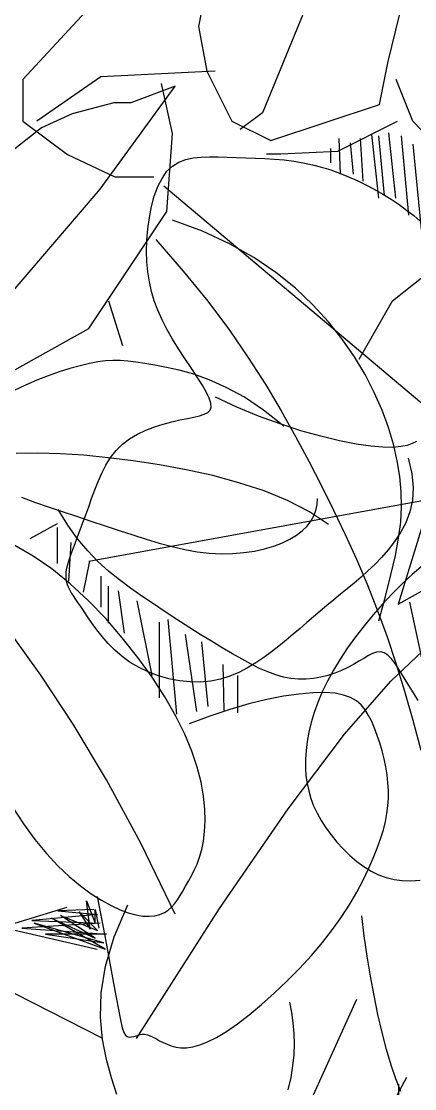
# Model space of a CAD drawing. Header units: metres. Extents: x 10 to 239, y 2 to 253.
# Drawn here: x 98.954 to 100.477, y 49.219 to 53.352 of the extents above; entities that cross this region are included whole.
import ezdxf

# ---------------------------------------------------------------- set-up
doc = ezdxf.new("R2010")
doc.units = ezdxf.units.M
doc.header["$MEASUREMENT"] = 0
doc.layers.add('1', color=7, linetype='Continuous')
doc.layers.add('cot200', color=9, linetype='Continuous')
doc.layers.add('bloques ARBOLES', color=7, linetype='Continuous', true_color=0xb8d897)

# ---------------------------------------------------------------- blocks, each defined once
blk = doc.blocks.new('A$C6F4E7DED')
for p, q in [((1111.6, 2071.3), (1034.6, 2176.8)), ((1034.6, 2176.8), (1080.2, 2159.7)), ((1037.5, 2128.3), (1048.9, 2179.6)), ((1080.2, 2159.7), (1097.4, 2159.7)), ((1097.4, 2159.7), (1140.1, 2148.3)), ((1140.1, 2148.3), (1171.5, 2134)), ((1171.5, 2134), (1251.4, 2071.3)), ((1043.2, 2048.5), (1037.5, 2128.3)), ((1262.8, 1894.6), (1111.6, 2071.3)), ((1123, 1928.8), (1043.2, 2048.5)), ((1006.9, 2028.2), (1037.5, 2039.7)), ((979.2, 2015.3), (1006.9, 2028.2)), ((954.2, 2001.2), (979.2, 2015.3)), ((1054.6, 2019.7), (1026.4, 1987.4)), ((931.8, 1986), (954.2, 2001.2)), ((700.9, 1991.2), (806.4, 1646.4)), ((812.1, 1957), (769.3, 1991.2)), ((911.7, 1969.8), (931.8, 1986)), ((1026.4, 1987.4), (1001.4, 1956.5)), ((893.8, 1952.9), (911.7, 1969.8)), ((846.4, 1897.2), (812.1, 1957)), ((1001.4, 1956.5), (979.2, 1926.9)), ((1103.1, 1957), (1088.8, 1911.4)), ((877.8, 1935.5), (893.8, 1952.9)), ((863.7, 1917.6), (877.8, 1935.5)), ((979.2, 1926.9), (959.6, 1898.4)), ((1245.7, 1860.4), (1123, 1928.8)), ((851.2, 1899.5), (863.7, 1917.6)), ((840.3, 1881.4), (851.2, 1899.5)), ((959.6, 1898.4), (942, 1870.9)), ((1043.7, 1888.8), (1055.5, 1891)), ((1055.5, 1891), (1065.9, 1892.8)), ((1065.9, 1892.8), (1075, 1894.3)), ((1075, 1894.3), (1083.3, 1895.3)), ((1083.3, 1895.3), (1091, 1895.9)), ((1091, 1895.9), (1098.5, 1896)), ((1098.5, 1896), (1106, 1895.6)), ((1106, 1895.6), (1113.9, 1894.6)), ((1113.9, 1894.6), (1122.5, 1892.9)), ((1122.5, 1892.9), (1132.1, 1890.6)), ((1132.1, 1890.6), (1142.5, 1887.7)), ((830.9, 1863.2), (840.3, 1881.4)), ((999.8, 1876.1), (1015.8, 1881.8)), ((1015.8, 1881.8), (1030.5, 1885.9)), ((1030.5, 1885.9), (1043.7, 1888.8)), ((1142.5, 1887.7), (1153.5, 1884.2)), ((1153.5, 1884.2), (1164.9, 1880.2)), ((1164.9, 1880.2), (1176.5, 1875.6)), ((942, 1870.9), (926.1, 1844.2)), ((982.5, 1868.4), (999.8, 1876.1)), ((1176.5, 1875.6), (1188.1, 1870.5)), ((1188.1, 1870.5), (1199.5, 1865.1)), ((823, 1845.2), (830.9, 1863.2)), ((944.2, 1845.2), (963.9, 1858.2)), ((963.9, 1858.2), (982.5, 1868.4)), ((816.5, 1827.4), (823, 1845.2)), ((926.1, 1844.2), (911.6, 1818.2)), ((923.4, 1828.8), (944.2, 1845.2)), ((811.3, 1810.1), (816.5, 1827.4)), ((911.6, 1818.2), (897.9, 1792.7)), ((807.4, 1793.2), (811.3, 1810.1)), ((804.8, 1777), (807.4, 1793.2)), ((897.9, 1792.7), (884.9, 1767.6)), ((1050.9, 1789.1), (1077.6, 1793.2)), ((1077.6, 1793.2), (1103.4, 1796.4)), ((1103.4, 1796.4), (1128.2, 1798.8)), ((1128.2, 1798.8), (1152.1, 1800.4)), ((1152.1, 1800.4), (1175.2, 1801)), ((1175.2, 1801), (1197.5, 1800.7)), ((996.3, 1778), (1023.6, 1784.1)), ((1023.6, 1784.1), (1050.9, 1789.1)), ((803.3, 1761.5), (804.8, 1777)), ((943.8, 1762.3), (969.6, 1770.8)), ((969.6, 1770.8), (996.3, 1778)), ((803, 1746.1), (803.3, 1761.5)), ((884.9, 1767.6), (872.5, 1742.6)), ((919.6, 1752.4), (943.8, 1762.3)), ((889.5, 1748.4), (889.1, 1754.7)), ((890.8, 1742.4), (889.5, 1748.4)), ((897.4, 1740.9), (919.6, 1752.4)), ((1178.8, 1751), (1164.7, 1746.1)), ((1192.2, 1755.9), (1178.8, 1751)), ((803.9, 1730.5), (803, 1746.1)), ((872.5, 1742.6), (860.6, 1717.6)), ((877.7, 1727.9), (897.4, 1740.9)), ((892.9, 1736.7), (890.8, 1742.4)), ((1150.3, 1741.3), (1135.7, 1736.4)), ((1144.6, 1727.3), (1154.4, 1743.3)), ((1164.7, 1746.1), (1150.3, 1741.3)), ((806, 1714), (803.9, 1730.5)), ((895.9, 1731.3), (892.9, 1736.7)), ((899.7, 1726.2), (895.9, 1731.3)), ((1106.4, 1726.7), (1092.1, 1721.9)), ((1121, 1731.5), (1106.4, 1726.7)), ((1135.7, 1736.4), (1121, 1731.5)), ((1134.6, 1713.3), (1144.6, 1727.3)), ((1155.6, 1728.7), (1183.6, 1713.4)), ((860.6, 1717.6), (849.2, 1692.4)), ((904.6, 1721.4), (899.7, 1726.2)), ((910.4, 1717), (904.6, 1721.4)), ((917.2, 1712.9), (910.4, 1717)), ((1078.1, 1717.3), (1064.4, 1712.9)), ((1092.1, 1721.9), (1078.1, 1717.3)), ((1155.6, 1724.9), (1155.6, 1688)), ((809.3, 1696.2), (806, 1714)), ((925, 1709.2), (917.2, 1712.9)), ((933.7, 1705.9), (925, 1709.2)), ((943.3, 1703), (933.7, 1705.9)), ((1037.9, 1705.4), (1025, 1702.4)), ((1051, 1708.9), (1037.9, 1705.4)), ((1064.4, 1712.9), (1051, 1708.9)), ((1124.3, 1700.9), (1134.6, 1713.3)), ((1141.6, 1709.6), (1144.1, 1670.1)), ((1180, 1695.6), (1198.8, 1706.4)), ((813.8, 1676.5), (809.3, 1696.2)), ((953.6, 1700.8), (943.3, 1703)), ((964.5, 1699.2), (953.6, 1700.8)), ((975.9, 1698.2), (964.5, 1699.2)), ((987.7, 1698), (975.9, 1698.2)), ((999.9, 1698.7), (987.7, 1698)), ((1012.3, 1700.1), (999.9, 1698.7)), ((1025, 1702.4), (1012.3, 1700.1)), ((1113.8, 1690), (1124.3, 1700.9)), ((1161.1, 1682.5), (1180, 1695.6)), ((806.4, 1646.4), (735.1, 1686.3)), ((849.2, 1692.4), (838.3, 1666.9)), ((1102.9, 1680.2), (1113.8, 1690)), ((1122.5, 1690.5), (1128.8, 1658.7)), ((819.5, 1654.4), (813.8, 1676.5)), ((1091.8, 1671.3), (1102.9, 1680.2)), ((1111, 1675.2), (1111, 1643.4)), ((1142.2, 1667.2), (1161.1, 1682.5)), ((838.3, 1666.9), (828, 1640.7)), ((1068.8, 1654.7), (1080.5, 1662.9)), ((1080.5, 1662.9), (1091.8, 1671.3)), ((1103.4, 1665), (1103.4, 1626.8)), ((1123.8, 1650.1), (1142.2, 1667.2)), ((826.4, 1629.3), (819.5, 1654.4)), ((1057, 1646.6), (1068.8, 1654.7)), ((1093.2, 1659.9), (1086.8, 1616.6)), ((1105.9, 1631.6), (1123.8, 1650.1)), ((795, 1648.5), (768.2, 1525)), ((828, 1640.7), (818.1, 1613.9)), ((1044.9, 1638.6), (1057, 1646.6)), ((1074, 1649.8), (1058.8, 1573.4)), ((1020.9, 1622.9), (1032.9, 1630.6)), ((1032.9, 1630.6), (1044.9, 1638.6)), ((1042.2, 1630.7), (1033.3, 1533.9)), ((1088.9, 1612), (1105.9, 1631.6)), ((1009.1, 1615.5), (1020.9, 1622.9)), ((1051.1, 1628.1), (1051.1, 1550.4)), ((818.1, 1613.9), (808.8, 1586.1)), ((986.6, 1601.7), (997.6, 1608.4)), ((997.6, 1608.4), (1009.1, 1615.5)), ((1007.8, 1607.7), (1001.4, 1541.5)), ((1024.4, 1615.4), (1012.9, 1536.4)), ((1072.9, 1591.9), (1088.9, 1612)), ((1172.2, 1573.6), (1203.2, 1617.1)), ((814, 1567.7), (774.8, 1604.9)), ((816.9, 1594.2), (820.8, 1596.5)), ((820.8, 1596.5), (824.6, 1597.5)), ((824.6, 1597.5), (828.6, 1597.2)), ((828.6, 1597.2), (832.7, 1595.8)), ((832.7, 1595.8), (837, 1593.7)), ((966.3, 1590), (976.1, 1595.6)), ((976.1, 1595.6), (986.6, 1601.7)), ((808.8, 1586.1), (799.9, 1557.2)), ((804.6, 1578.3), (808.8, 1584.8)), ((808.8, 1584.8), (812.9, 1590.1)), ((812.9, 1590.1), (816.9, 1594.2)), ((837, 1593.7), (841.6, 1590.9)), ((841.6, 1590.9), (846.6, 1587.9)), ((846.6, 1587.9), (852.1, 1584.7)), ((852.1, 1584.7), (858, 1581.5)), ((948.3, 1580.7), (957, 1585)), ((957, 1585), (966.3, 1590)), ((986.1, 1584.8), (984.8, 1537.7)), ((1058.3, 1571.6), (1072.9, 1591.9)), ((800.2, 1571.1), (804.6, 1578.3)), ((858, 1581.5), (864.4, 1578.5)), ((864.4, 1578.5), (871.3, 1575.8)), ((871.3, 1575.8), (878.4, 1573.5)), ((924, 1571.7), (931.8, 1574)), ((931.8, 1574), (939.9, 1577)), ((939.9, 1577), (948.3, 1580.7)), ((1139.3, 1523.5), (1172.2, 1573.6)), ((790.9, 1555.5), (795.7, 1563.3)), ((795.7, 1563.3), (800.2, 1571.1)), ((861.5, 1513.2), (814, 1567.7)), ((878.4, 1573.5), (885.8, 1571.6)), ((885.8, 1571.6), (893.3, 1570.2)), ((893.3, 1570.2), (901, 1569.5)), ((901, 1569.5), (908.6, 1569.5)), ((908.6, 1569.5), (916.3, 1570.2)), ((916.3, 1570.2), (924, 1571.7)), ((970.8, 1573.4), (970.8, 1535.2)), ((1045.3, 1551.4), (1058.3, 1571.6)), ((786, 1547.7), (790.9, 1555.5)), ((799.9, 1557.2), (791.5, 1527.5)), ((855.1, 1550.8), (862.3, 1553.4)), ((862.3, 1553.4), (871.1, 1555.2)), ((871.1, 1555.2), (881.5, 1555.9)), ((881.5, 1555.9), (893.9, 1555.7)), ((893.9, 1555.7), (908, 1554.4)), ((908, 1554.4), (923.8, 1552.1)), ((923.8, 1552.1), (941, 1548.7)), ((840.2, 1538.2), (844.2, 1543.2)), ((844.2, 1543.2), (849.1, 1547.4)), ((849.1, 1547.4), (855.1, 1550.8)), ((941, 1548.7), (959.4, 1544.2)), ((959.4, 1544.2), (978.9, 1538.6)), ((1034.1, 1531.9), (1045.3, 1551.4)), ((833.5, 1526.2), (836.7, 1532.5)), ((836.7, 1532.5), (840.2, 1538.2)), ((978.9, 1538.6), (999.2, 1531.8)), ((999.2, 1531.8), (1020.3, 1523.9)), ((1025, 1513.4), (1034.1, 1531.9)), ((791.5, 1527.5), (783.3, 1497.1)), ((827.8, 1512), (830.6, 1519.4)), ((830.6, 1519.4), (833.5, 1526.2)), ((1105, 1466.4), (1139.3, 1523.5)), ((825.2, 1504.3), (827.8, 1512)), ((919.2, 1437), (861.5, 1513.2)), ((1017.8, 1495.9), (1025, 1513.4)), ((822.9, 1496.3), (825.2, 1504.3)), ((819.1, 1479.9), (820.8, 1488.1)), ((820.8, 1488.1), (822.9, 1496.3)), ((1012.3, 1479.4), (1017.8, 1495.9)), ((817.8, 1471.6), (819.1, 1479.9)), ((1008.3, 1464.1), (1012.3, 1479.4)), ((816.9, 1463.5), (817.8, 1471.6)), ((1069.9, 1401.7), (1105, 1466.4)), ((816.4, 1455.6), (816.9, 1463.5)), ((816.4, 1447.8), (816.4, 1455.6)), ((1005.8, 1449.8), (1008.3, 1464.1)), ((816.9, 1440), (816.4, 1447.8)), ((1004.4, 1436.6), (1005.8, 1449.8)), ((817.9, 1432), (816.9, 1440)), ((819.5, 1423.8), (817.9, 1432)), ((989.5, 1334.7), (919.2, 1437)), ((1004.1, 1424.6), (1004.4, 1436.6)), ((1201.5, 1439.3), (1190.1, 1421.4)), ((821.6, 1415.2), (819.5, 1423.8)), ((1004.7, 1413.7), (1004.1, 1424.6)), ((1190.1, 1421.4), (1178.4, 1405.3)), ((824.4, 1406.2), (821.6, 1415.2)), ((1005.9, 1403.9), (1004.7, 1413.7)), ((827.8, 1396.6), (824.4, 1406.2)), ((1007.6, 1395.1), (1005.9, 1403.9)), ((1034.6, 1328.9), (1069.9, 1401.7)), ((1178.4, 1405.3), (1166.6, 1391.1)), ((831.9, 1386.2), (827.8, 1396.6)), ((1009.9, 1387.3), (1007.6, 1395.1)), ((1166.6, 1391.1), (1154.8, 1378.5)), ((836.7, 1375.3), (831.9, 1386.2)), ((1012.4, 1380.3), (1009.9, 1387.3)), ((1015.3, 1373.9), (1012.4, 1380.3)), ((1154.8, 1378.5), (1143.1, 1367.5)), ((842.3, 1363.7), (836.7, 1375.3)), ((1018.2, 1368.1), (1015.3, 1373.9)), ((1021.2, 1362.7), (1018.2, 1368.1)), ((1143.1, 1367.5), (1131.7, 1358.1)), ((848.7, 1351.7), (842.3, 1363.7)), ((1024.1, 1357.6), (1021.2, 1362.7)), ((1026.9, 1352.7), (1024.1, 1357.6)), ((1131.7, 1358.1), (1120.7, 1350)), ((856, 1339.3), (848.7, 1351.7)), ((1029.6, 1348.1), (1026.9, 1352.7)), ((1032.4, 1343.7), (1029.6, 1348.1)), ((1114.5, 1347.2), (1106.9, 1306.9)), ((1120.7, 1350), (1110.2, 1343.4)), ((864.3, 1326.5), (856, 1339.3)), ((1074.5, 1201.8), (989.5, 1334.7)), ((1035.3, 1339.7), (1032.4, 1343.7)), ((1038.4, 1336.2), (1035.3, 1339.7)), ((1041.9, 1333.1), (1038.4, 1336.2)), ((1091.2, 1333.6), (1082.7, 1330.5)), ((1097.3, 1305.8), (1083.1, 1338.6)), ((1100.4, 1337.9), (1091.2, 1333.6)), ((1110.2, 1343.4), (1100.4, 1337.9)), ((1116.6, 1333.8), (1112.8, 1314.7)), ((1125.6, 1342.8), (1116.6, 1319.8)), ((1116.6, 1319.8), (1116.6, 1333.8)), ((1117.9, 1333.8), (1154.9, 1332.6)), ((1121.7, 1313.5), (1125.6, 1342.8)), ((1145.8, 1335.8), (1211.4, 1315.8)), ((841.1, 1306.7), (843.5, 1327.2)), ((873.6, 1313.4), (864.3, 1326.5)), ((1045.8, 1330.6), (1041.9, 1333.1)), ((1050.3, 1328.6), (1045.8, 1330.6)), ((1055.4, 1327.4), (1050.3, 1328.6)), ((1061.3, 1326.9), (1055.4, 1327.4)), ((1067.7, 1327.1), (1061.3, 1326.9)), ((1074.9, 1328.3), (1067.7, 1327.1)), ((1082.7, 1330.5), (1074.9, 1328.3)), ((1106.5, 1293.1), (1161.2, 1324.9)), ((1181.6, 1322.4), (1111.5, 1319.8)), ((1154.9, 1332.6), (1114.1, 1328.8)), ((1114.1, 1312.2), (1133.2, 1331.3)), ((1114.1, 1328.8), (1181.6, 1322.4)), ((1152.3, 1327.5), (1114.1, 1312.2)), ((1116.6, 1304.6), (1152.3, 1327.5)), ((1161.2, 1324.9), (1116.6, 1304.6)), ((1133.2, 1331.3), (1121.7, 1313.5)), ((883.9, 1300.1), (873.6, 1313.4)), ((1191.8, 1314.7), (1105.2, 1308.4)), ((1179.1, 1319.8), (1106.5, 1293.1)), ((1107.7, 1299.5), (1179.1, 1319.8)), ((1111.5, 1319.8), (1191.8, 1314.7)), ((1114.5, 1293), (1240, 1321.5)), ((838.2, 1286.1), (841.1, 1306.7)), ((1106.1, 1275.8), (1097.3, 1305.8)), ((1106.9, 1306.9), (1101, 1275.2)), ((1105.2, 1308.4), (1167.6, 1308.4)), ((1167.6, 1308.4), (1107.7, 1299.5)), ((895.3, 1286.7), (883.9, 1300.1)), ((834.9, 1265.7), (838.2, 1286.1)), ((907.5, 1273.5), (895.3, 1286.7)), ((1108.8, 1201.8), (1277, 1287.3)), ((920.3, 1260.5), (907.5, 1273.5)), ((1101, 1275.2), (1096.5, 1251)), ((1110.5, 1248.5), (1106.1, 1275.8)), ((831.2, 1245.6), (834.9, 1265.7)), ((933.3, 1248.1), (920.3, 1260.5)), ((946.3, 1236.5), (933.3, 1248.1)), ((1096.5, 1251), (1093.2, 1233.2)), ((1111.3, 1223.5), (1110.5, 1248.5)), ((827.2, 1226.2), (831.2, 1245.6)), ((849.2, 1241.7), (943.3, 1033.7)), ((917.7, 1238.9), (915.7, 1228.2)), ((959, 1226), (946.3, 1236.5)), ((822.8, 1207.7), (827.2, 1226.2)), ((915.7, 1228.2), (914.3, 1217.6)), ((971.1, 1216.7), (959, 1226)), ((1093.2, 1233.2), (1090.8, 1220.8)), ((1471, 1227.7), (1568, 991.2)), ((914.3, 1217.6), (913.4, 1207)), ((982.3, 1208.9), (971.1, 1216.7)), ((1090.8, 1220.8), (1088.9, 1212.7)), ((1109.2, 1200.7), (1111.3, 1223.5)), ((818.3, 1190.4), (822.8, 1207.7)), ((913.4, 1207), (913.1, 1196.1)), ((992.4, 1202.8), (982.3, 1208.9)), ((1001.5, 1198.3), (992.4, 1202.8)), ((1057.2, 1203.1), (1054, 1201.4)), ((1060.2, 1204.6), (1057.2, 1203.1)), ((1063.1, 1205.6), (1060.2, 1204.6)), ((1066, 1206.1), (1063.1, 1205.6)), ((1068.8, 1206), (1066, 1206.1)), ((1071.6, 1205.4), (1068.8, 1206)), ((1074.4, 1204.6), (1071.6, 1205.4)), ((1077, 1203.8), (1074.4, 1204.6)), ((1079.5, 1203.3), (1077, 1203.8)), ((1081.8, 1203.1), (1079.5, 1203.3)), ((1083.9, 1203.7), (1081.8, 1203.1)), ((1085.7, 1205.1), (1083.9, 1203.7)), ((1087.3, 1207.8), (1085.7, 1205.1)), ((1088.9, 1212.7), (1087.3, 1207.8)), ((913.1, 1196.1), (913.4, 1185.1)), ((1009.6, 1195.1), (1001.5, 1198.3)), ((1016.8, 1193.2), (1009.6, 1195.1)), ((1023.3, 1192.3), (1016.8, 1193.2)), ((1029, 1192.3), (1023.3, 1192.3)), ((1034.2, 1193), (1029, 1192.3)), ((1038.9, 1194.2), (1034.2, 1193)), ((1043.1, 1195.8), (1038.9, 1194.2)), ((1047.1, 1197.6), (1043.1, 1195.8)), ((1050.7, 1199.5), (1047.1, 1197.6)), ((1054, 1201.4), (1050.7, 1199.5)), ((1105.2, 1180.1), (1109.2, 1200.7)), ((813.6, 1174.5), (818.3, 1190.4)), ((913.4, 1185.1), (914.6, 1173.6)), ((1613.6, 1182.1), (1633.6, 1079.5)), ((808.7, 1160.3), (813.6, 1174.5)), ((914.6, 1173.6), (916.5, 1161.7)), ((1100, 1161.3), (1105.2, 1180.1)), ((797.9, 1161.9), (837.8, 1087.8)), ((803.7, 1147.6), (808.7, 1160.3)), ((916.5, 1161.7), (919.3, 1149.3)), ((1094.5, 1144.3), (1100, 1161.3)), ((806, 1154.8), (806, 1096.8)), ((1439.6, 1042.5), (1416.8, 1136.5)), ((1744.8, 1099.5), (1813.3, 1025.4)), ((1633.6, 1079.5), (1625, 1033.9)), ((1448.2, 999.7), (1439.6, 1042.5)), ((1625, 1033.9), (1599.4, 982.6)), ((1616.5, 1033.9), (1733.4, 1028.2)), ((1733.4, 1028.2), (1799, 982.6)), ((1414, 982.6), (1431.1, 1025.4)), ((1813.3, 1025.4), (1813.3, 982.6)), ((1559.4, 962.7), (1448.2, 999.7)), ((1568, 991.2), (1590.8, 974.1)), ((1354.1, 919.9), (1414, 982.6)), ((1430.3, 982.2), (1491.3, 951.7)), ((1599.4, 982.6), (1559.4, 962.7)), ((1813.3, 982.6), (1767.6, 948.4)), ((1426, 967.7), (1418.7, 886.4)), ((1439, 970.6), (1431.8, 903.8)), ((1449.2, 967.7), (1443.4, 906.7)), ((1456.5, 969.1), (1449.2, 903.8)), ((1468.1, 964.8), (1465.2, 921.2)), ((1489.8, 964.8), (1488.4, 928.5)), ((1414.3, 959), (1405.6, 871.9)), ((1478.2, 960.4), (1475.3, 928.5)), ((1491.3, 951.7), (1549.4, 948.8)), ((1498.6, 954.6), (1498.6, 940.1)), ((1526.5, 940.1), (1516.9, 938)), ((1536.1, 941.7), (1526.5, 940.1)), ((1545.9, 942.9), (1536.1, 941.7)), ((1555.8, 943.7), (1545.9, 942.9)), ((1549.4, 948.8), (1563.9, 948.8)), ((1565.6, 944.4), (1555.8, 943.7)), ((1575.4, 944.8), (1565.6, 944.4)), ((1585.2, 945.1), (1575.4, 944.8)), ((1594.8, 945.4), (1585.2, 945.1)), ((1604.2, 945.7), (1594.8, 945.4)), ((1613.4, 946), (1604.2, 945.7)), ((1622.3, 946.1), (1613.4, 946)), ((1630.8, 945.9), (1622.3, 946.1)), ((1638.9, 945.1), (1630.8, 945.9)), ((1646.6, 943.4), (1638.9, 945.1)), ((1653.6, 940.7), (1646.6, 943.4)), ((1660.1, 936.7), (1653.6, 940.7)), ((1767.6, 948.4), (1719.1, 925.6)), ((1489.1, 929.5), (1480.1, 925.8)), ((1498.2, 932.7), (1489.1, 929.5)), ((1507.5, 935.6), (1498.2, 932.7)), ((1516.9, 938), (1507.5, 935.6)), ((1665.9, 931.3), (1660.1, 936.7)), ((1670.9, 924.1), (1665.9, 931.3)), ((1471.1, 921.8), (1462.3, 917.5)), ((1480.1, 925.8), (1471.1, 921.8)), ((1675.2, 915.6), (1670.9, 924.1)), ((1719.1, 925.6), (1679.2, 925.6)), ((1298.9, 603.9), (1669.1, 916.1)), ((1444.9, 907.9), (1436.4, 902.7)), ((1453.6, 912.9), (1444.9, 907.9)), ((1462.3, 917.5), (1453.6, 912.9)), ((1678.8, 905.9), (1675.2, 915.6)), ((1428.3, 897.3), (1420.5, 891.7)), ((1436.4, 902.7), (1428.3, 897.3)), ((1681.7, 895.2), (1678.8, 905.9)), ((1413.3, 886.1), (1406.7, 880.3)), ((1420.5, 891.7), (1413.3, 886.1)), ((1683.9, 884), (1681.7, 895.2)), ((1685.5, 872.5), (1683.9, 884)), ((1686.4, 860.9), (1685.5, 872.5)), ((1686.7, 849.6), (1686.4, 860.9)), ((1686.4, 838.8), (1686.7, 849.6)), ((1685.5, 828.3), (1686.4, 838.8)), ((1683.9, 818.2), (1685.5, 828.3)), ((1681.7, 808.4), (1683.9, 818.2)), ((1675.2, 789), (1678.8, 798.7)), ((1678.8, 798.7), (1681.7, 808.4)), ((1670.9, 779.4), (1675.2, 789)), ((1665.9, 769.6), (1670.9, 779.4)), ((1660.1, 759.6), (1665.9, 769.6)), ((1653.9, 749.5), (1660.1, 759.6)), ((1647.5, 739.7), (1653.9, 749.5)), ((1641.2, 730.1), (1647.5, 739.7)), ((1635.3, 721.1), (1641.2, 730.1)), ((1625.7, 705.4), (1630, 712.8)), ((1630, 712.8), (1635.3, 721.1)), ((1594.3, 689.7), (1616.2, 699.9)), ((1622.6, 699.1), (1625.7, 705.4)), ((1572.1, 680.6), (1594.3, 689.7)), ((1620.7, 690), (1620.9, 694)), ((1621.8, 686.9), (1620.7, 690)), ((1620.9, 694), (1622.6, 699.1)), ((1550.1, 672.6), (1572.1, 680.6)), ((1624.2, 684.5), (1621.8, 686.9)), ((1627.8, 682.6), (1624.2, 684.5)), ((1632.5, 681.1), (1627.8, 682.6)), ((1638.3, 679.7), (1632.5, 681.1)), ((1645, 678.3), (1638.3, 679.7)), ((1652.7, 676.7), (1645, 678.3)), ((1528.7, 665.7), (1550.1, 672.6)), ((1660.9, 674.7), (1652.7, 676.7)), ((1669.7, 672.4), (1660.9, 674.7)), ((1678.6, 669.6), (1669.7, 672.4)), ((1687.5, 666.2), (1678.6, 669.6)), ((1489.3, 655.5), (1508.3, 660)), ((1508.3, 660), (1528.7, 665.7)), ((1696.1, 662.2), (1687.5, 666.2)), ((1704.2, 657.5), (1696.1, 662.2)), ((1711.5, 651.9), (1704.2, 657.5)), ((1410.5, 654.7), (1414.8, 652.6)), ((1414.8, 652.6), (1420.1, 650.7)), ((1420.1, 650.7), (1426.6, 649.4)), ((1426.6, 649.4), (1434.7, 648.7)), ((1434.7, 648.7), (1444.8, 648.8)), ((1444.8, 648.8), (1457.2, 649.9)), ((1457.2, 649.9), (1472.1, 652.1)), ((1472.1, 652.1), (1489.3, 655.5)), ((1718, 645.5), (1711.5, 651.9)), ((1723.6, 638.3), (1718, 645.5)), ((1419.1, 637.5), (1415.1, 621.9)), ((1728.4, 630.5), (1723.6, 638.3)), ((1732.7, 622.3), (1728.4, 630.5)), ((1415.1, 621.9), (1413.7, 607.6)), ((1736.4, 613.7), (1732.7, 622.3)), ((1739.8, 605.1), (1736.4, 613.7)), ((1323, 608.7), (1746, 531.8)), ((1413.7, 607.6), (1414.5, 594.5)), ((1743, 596.4), (1739.8, 605.1)), ((1414.5, 594.5), (1417.1, 582.5)), ((1746, 587.8), (1743, 596.4)), ((1417.1, 582.5), (1421.3, 571.5)), ((1749, 579.6), (1746, 587.8)), ((1751.9, 571.7), (1749, 579.6)), ((1421.3, 571.5), (1426.7, 561.5)), ((1754.8, 564.1), (1751.9, 571.7)), ((1426.7, 561.5), (1432.9, 552.3)), ((1757.5, 557), (1754.8, 564.1)), ((1432.9, 552.3), (1439.5, 543.8)), ((1760, 550.3), (1757.5, 557)), ((1762.3, 544.2), (1760, 550.3)), ((1439.5, 543.8), (1446.3, 536)), ((1446.3, 536), (1453.2, 528.8)), ((1764.3, 538.5), (1762.3, 544.2)), ((1766, 533.4), (1764.3, 538.5)), ((1404.1, 527.7), (1414.4, 518.9)), ((1453.2, 528.8), (1460.2, 522.1)), ((1767.3, 528.9), (1766, 533.4)), ((1768.3, 524.9), (1767.3, 528.9)), ((1768.9, 521.4), (1768.3, 524.9)), ((1414.4, 518.9), (1424.8, 509.3)), ((1460.2, 522.1), (1467.2, 515.8)), ((1467.2, 515.8), (1474.3, 509.8)), ((1769.2, 518.2), (1768.9, 521.4)), ((1768.9, 512.7), (1769.2, 515.3)), ((1769.2, 515.3), (1769.2, 518.2)), ((1424.8, 509.3), (1435.1, 499)), ((1474.3, 509.8), (1481.3, 504)), ((1481.3, 504), (1488.3, 498.3)), ((1763.8, 500.2), (1765.3, 502.9)), ((1765.3, 502.9), (1766.6, 505.4)), ((1766.6, 505.4), (1767.6, 507.8)), ((1767.6, 507.8), (1768.4, 510.2)), ((1768.4, 510.2), (1768.9, 512.7)), ((1435.1, 499), (1445.2, 488.3)), ((1488.3, 498.3), (1495.2, 492.6)), ((1495.2, 492.6), (1502.1, 486.8)), ((1757.1, 490), (1759.7, 493.8)), ((1759.7, 493.8), (1761.9, 497.2)), ((1761.9, 497.2), (1763.8, 500.2)), ((1445.2, 488.3), (1454.9, 477.3)), ((1502.1, 486.8), (1508.9, 481)), ((1508.9, 481), (1515.8, 475.2)), ((1750.8, 480.6), (1754.2, 485.6)), ((1754.2, 485.6), (1757.1, 490)), ((1454.9, 477.3), (1464.1, 466.1)), ((1515.8, 475.2), (1522.7, 469.3)), ((1742.6, 468.5), (1746.9, 474.8)), ((1746.9, 474.8), (1750.8, 480.6)), ((1464.1, 466.1), (1472.9, 454.8)), ((1522.7, 469.3), (1529.6, 463.3)), ((1529.6, 463.3), (1536.7, 457.3)), ((1732.3, 454.9), (1737.7, 461.8)), ((1737.7, 461.8), (1742.6, 468.5)), ((1472.9, 454.8), (1481.1, 443.3)), ((1536.7, 457.3), (1543.9, 451.4)), ((1543.9, 451.4), (1551.3, 445.3)), ((1726.1, 447.9), (1732.3, 454.9)), ((1481.1, 443.3), (1488.6, 431.9)), ((1551.3, 445.3), (1558.9, 439.4)), ((1558.9, 439.4), (1566.8, 433.5)), ((1711.8, 434.5), (1719.3, 441.1)), ((1719.3, 441.1), (1726.1, 447.9)), ((1488.6, 431.9), (1495.5, 420.5)), ((1566.8, 433.5), (1575, 428)), ((1575, 428), (1583.4, 422.8)), ((1694.4, 423.2), (1703.5, 428.5)), ((1703.5, 428.5), (1711.8, 434.5)), ((1495.5, 420.5), (1501.6, 409.3)), ((1583.4, 422.8), (1592.3, 418.3)), ((1592.3, 418.3), (1601.4, 414.4)), ((1674.4, 414.7), (1684.6, 418.6)), ((1684.6, 418.6), (1694.4, 423.2)), ((1501.6, 409.3), (1506.9, 398.3)), ((1601.4, 414.4), (1611, 411.4)), ((1611, 411.4), (1621, 409.3)), ((1621, 409.3), (1631.4, 408.4)), ((1631.4, 408.4), (1642.1, 408.5)), ((1642.1, 408.5), (1652.9, 409.6)), ((1652.9, 409.6), (1663.8, 411.7)), ((1663.8, 411.7), (1674.4, 414.7)), ((1506.9, 398.3), (1511.4, 387.6)), ((1511.4, 387.6), (1515.2, 377.1)), ((1515.2, 377.1), (1518.2, 366.9)), ((1518.2, 366.9), (1520.6, 357)), ((1520.6, 357), (1522.4, 347.4)), ((1522.4, 347.4), (1523.5, 338.2)), ((1523.5, 338.2), (1524.1, 329.3)), ((1524.1, 329.3), (1524.1, 320.7)), ((1524.1, 320.7), (1523.6, 312.5)), ((1523.6, 312.5), (1522.5, 304.6)), ((1520.8, 296.9), (1518.6, 289.3)), ((1522.5, 304.6), (1520.8, 296.9)), ((1518.6, 289.3), (1515.7, 281.8)), ((1512.2, 274.3), (1508, 266.8)), ((1515.7, 281.8), (1512.2, 274.3)), ((1508, 266.8), (1503.2, 259.3)), ((1497.8, 251.8), (1491.8, 244.5)), ((1503.2, 259.3), (1497.8, 251.8)), ((1491.8, 244.5), (1485.4, 237.5)), ((1478.6, 230.9), (1471.5, 224.8)), ((1485.4, 237.5), (1478.6, 230.9)), ((1464.2, 219.4), (1456.8, 214.8)), ((1471.5, 224.8), (1464.2, 219.4)), ((1441.4, 208.2), (1433.4, 206.2)), ((1449.2, 211), (1441.4, 208.2)), ((1456.8, 214.8), (1449.2, 211)), ((1416.1, 204.8), (1406.6, 205.5)), ((1425, 205.1), (1416.1, 204.8)), ((1433.4, 206.2), (1425, 205.1))]:
    blk.add_line(p, q)
blk = doc.blocks.new('asddsd')
at = {"layer": 'bloques ARBOLES', "xscale": -0.00378276582045174, "yscale": 0.00378276582045174, "zscale": 0.00378276582045174}
for p in [(87.1913, 39.9464, 1.2423), (84.8357, 35.5649, 1.2423)]:
    blk.add_blockref('A$C6F4E7DED', p, dxfattribs=at)

msp = doc.modelspace()

# ---------------------------------------------------------------- linework, layer by layer
at = {"layer": 'cot200'}
for points, knots in [([(105.215, 34.10371), (103.29078, 34.12742), (101.5175, 34.52126), (99.89572, 35.28658), (99.01349, 35.70291), (98.17608, 36.22917), (97.3836, 36.86557), (94.26818, 39.36743), (91.84697, 43.57158), (90.12537, 49.4912), (89.99638, 49.9347), (89.87133, 50.38782), (89.75033, 50.85097), (88.88037, 54.18111), (88.22034, 58.02966), (87.76942, 62.39456)], [2.7323709, 2.7323709, 2.7323709, 2.7323709, 2.9382831, 2.9382831, 2.9382831, 3.0502975, 3.0502975, 3.0502975, 3.4906512, 3.4906512, 3.4906512, 3.5236424, 3.5236424, 3.5236424, 3.7608538, 3.7608538, 3.7608538, 3.7608538]), ([(105.215, 38.77893), (103.21805, 39.64315), (101.44463, 41.05548), (99.89572, 43.01834), (98.29825, 45.04274), (96.93959, 47.65274), (95.82084, 50.85097), (94.68617, 54.09467), (93.79828, 57.94346), (93.15601, 62.39456)], [2.92332982, 2.92332982, 2.92332982, 2.92332982, 3.17348293, 3.17348293, 3.17348293, 3.43147912, 3.43147912, 3.43147912, 3.69314249, 3.69314249, 3.69314249, 3.69314249])]:
    msp.add_open_spline(points, degree=3, knots=knots, dxfattribs=at)

# ---------------------------------------------------------------- block references
at = {"layer": '1', "lineweight": 0}
msp.add_blockref('asddsd', (18.62841, 9.30206), dxfattribs=at)

doc.saveas('drawing.dxf')
